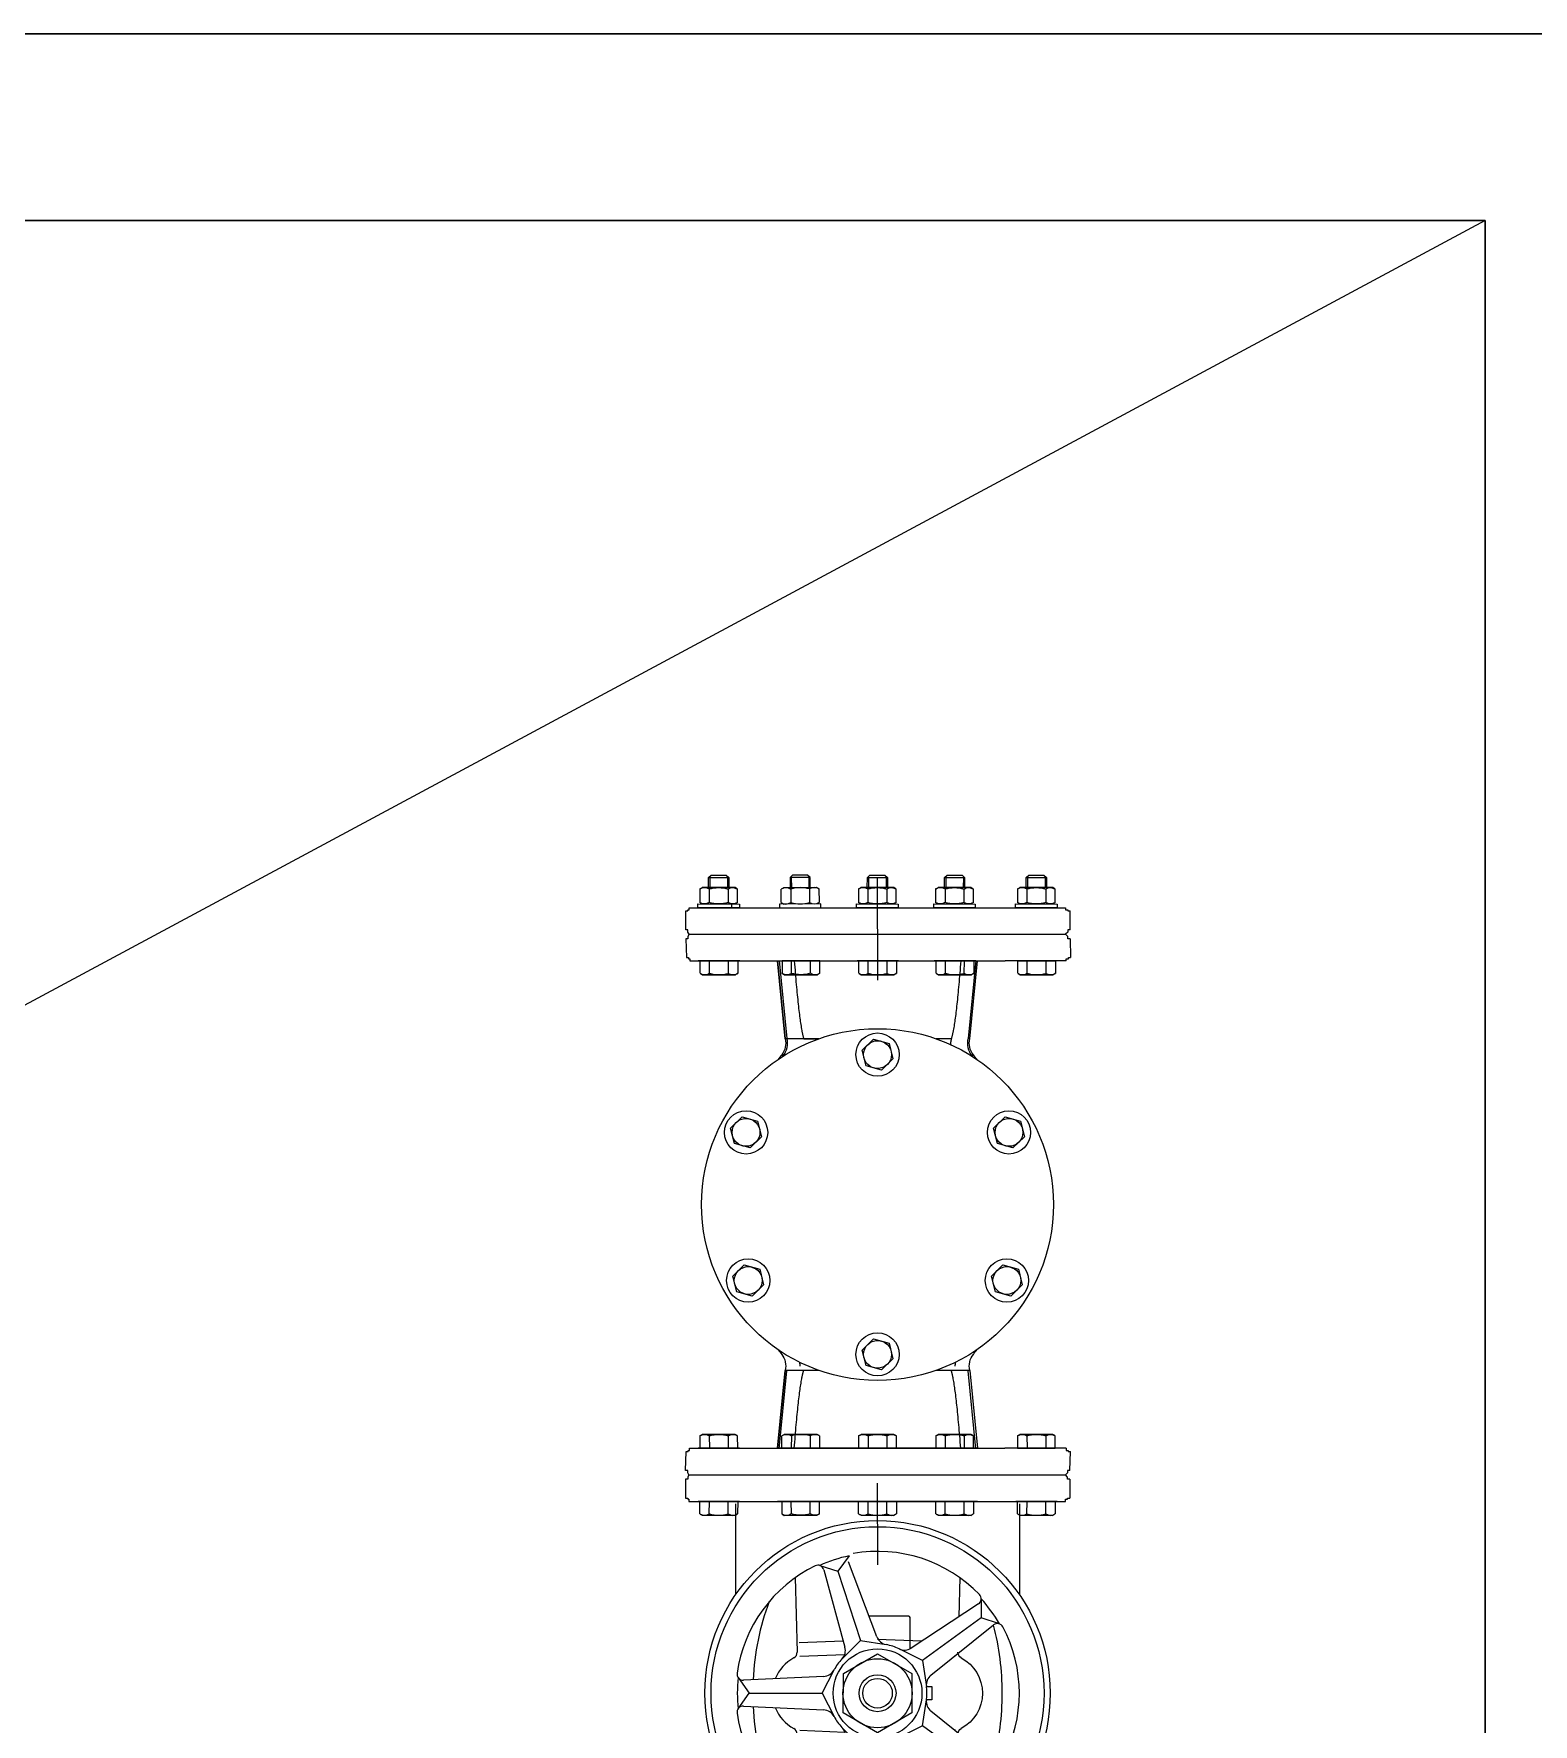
# Model space of a CAD drawing. Header units: millimetres. Extents: x -294625 to 2136527, y -251383 to 128331.
# Drawn here: x 1428540 to 1429343, y -216820 to -215915 of the extents above; entities that cross this region are included whole.
import ezdxf

# ---------------------------------------------------------------- set-up
doc = ezdxf.new("R2010")
doc.units = ezdxf.units.MM
doc.layers.add('H-N-FITTING-35', color=2, linetype='Continuous')
doc.layers.add('ICE-WALL', color=3, linetype='Continuous', lineweight=25)
doc.layers.add('N3-NOTE', color=11, linetype='Continuous', lineweight=13)

# ---------------------------------------------------------------- blocks, each defined once
blk = doc.blocks.new('B-V')
at = {"ltscale": 10}
for p, q in [((-69.56, 92.75), (-69.56, 48.4)), ((69.56, 92.75), (69.56, 48.4)), ((-69.56, -92.75), (-69.56, -48.4)), ((69.56, -92.75), (69.56, -48.4))]:
    blk.add_line(p, q, dxfattribs=at)
for p, q in [((13.86, 67.25), (19.41, 59.74)), ((14.26, 64.38), (0.33, 27.59)), ((19.41, 59.74), (8.4, 25.85)), ((19.41, 59.74), (8.4, 25.85)), ((15.95, 22.52), (26.31, 60.46)), ((28.31, 62.55), (19.41, 59.74)), ((-40.28, 56.59), (-39.79, 37.42)), ((40.28, 56.59), (39.35, 20.06)), ((-50.74, 46.26), (-50.82, 36.92)), ((-16.49, 22.13), (-49.37, 43.71)), ((-59.67, 33.96), (-50.82, 36.92)), ((-56.82, 33.45), (-26.14, 8.84)), ((-50.82, 36.92), (-21.99, 15.98)), ((-50.82, 36.92), (-21.99, 15.98)), ((-15.92, 37.14), (-15.92, 21.79)), ((4.2, 37.8), (-15.25, 37.8)), ((-21.57, 25.46), (0, 26.3)), ((8.4, 25.85), (-4.25, 23.78)), ((8.4, 25.85), (17.42, 16.74)), ((-38.11, 18.16), (-37.77, 18.17)), ((-21.99, 15.98), (-10.54, 21.74)), ((-16.74, 9.66), (0, 19.33)), ((0, 19.33), (16.74, 9.66)), ((38.11, 18.16), (16.04, 19.02)), ((-21.99, 15.98), (-23.93, 3.31)), ((-16.74, -9.66), (-16.74, 9.66)), ((16.74, 9.66), (16.74, -9.66)), ((27.18, 0), (21.31, 11.39)), ((-26.53, 3.32), (-23.93, 3.32)), ((-26.53, -3.32), (-26.53, 3.32)), ((27.18, 0), (21.31, -11.39)), ((65.63, 6.34), (26.34, 8.21)), ((62.82, 0), (27.18, 0)), ((62.82, 0), (27.18, 0)), ((68.24, 7.6), (62.82, 0)), ((68.24, -7.6), (62.82, 0)), ((-23.93, -3.32), (-26.53, -3.32)), ((-21.99, -15.98), (-23.93, -3.31)), ((26.34, -8.21), (65.63, -6.34)), ((-26.14, -8.84), (-56.82, -33.45)), ((-50.82, -36.92), (-21.99, -15.98)), ((-50.82, -36.92), (-21.99, -15.98)), ((-21.99, -15.98), (-10.54, -21.74)), ((0, -19.33), (-16.74, -9.66)), ((16.74, -9.66), (0, -19.33)), ((-49.37, -43.71), (-16.49, -22.13)), ((-38.11, -18.16), (-37.77, -18.17)), ((-15.92, -21.79), (-15.92, -37.14)), ((8.4, -25.85), (-4.25, -23.78)), ((8.4, -25.85), (17.42, -16.74)), ((26.31, -60.46), (15.95, -22.52)), ((38.11, -18.16), (16.04, -19.02)), ((38.37, -24.8), (16.8, -25.65)), ((40.28, -56.59), (39.35, -20.06)), ((-21.57, -25.46), (0, -26.3)), ((0.33, -27.59), (14.26, -64.38)), ((19.41, -59.74), (8.4, -25.85)), ((19.41, -59.74), (8.4, -25.85)), ((-59.67, -33.96), (-50.82, -36.92)), ((-50.74, -46.26), (-50.82, -36.92)), ((-40.28, -56.59), (-39.79, -37.42)), ((-15.25, -37.8), (4.2, -37.8)), ((13.86, -67.25), (19.41, -59.74)), ((28.31, -62.55), (19.41, -59.74))]:
    blk.add_line(p, q)
for radius in [84.56, 81.54, 21.74, 16.91, 9.06, 7.25]:
    blk.add_circle((0, 0), radius)
for centre, radius, start, end in [((0, 0), 69.46, 80.0933, 135.9067), ((0, 0), 68.66, 65.64469, 78.35531), ((29.22, 59.67), 3.02, 63.9067, 164.72631), ((0, 0), 69.46, 8.0933, 63.9067), ((0, 0), 68.66, 137.64469, 150.35531), ((-47.72, 46.23), 3.02, 135.9067, 236.72631), ((-61.18, 1.41), 122.2, 2.41492, 20.81679), ((-58.71, 31.1), 3.02, 51.27369, 152.0933), ((61.18, 1.41), 122.2, 164.82443, 180.66244), ((-15.25, 37.14), 0.663, 90, 180), ((0, 0), 69.46, 152.0933, 207.9067), ((-5.31, 29.73), 6.04, 280.13613, 339.27369), ((-13.17, 27.17), 6.04, 236.72631, 295.86387), ((0, 0), 24.16, 100.13613, 115.86387), ((21.77, 20.93), 6.04, 164.72631, 223.86387), ((0, 0), 24.16, 28.13613, 43.86387), ((-29.92, 4.13), 6.04, 352.13613, 51.27369), ((26.63, 14.24), 6.04, 208.13613, 267.27369), ((65.78, 9.35), 3.02, 267.27369, 8.0933), ((61.18, -1.41), 122.2, 179.33756, 195.17557), ((0, 0), 24.16, 172.13613, 187.86387), ((0, 0), 68.66, 353.64469, 6.35531), ((-29.92, -4.13), 6.04, 308.72631, 7.86387), ((26.63, -14.24), 6.04, 92.72631, 151.86387), ((-61.18, -1.41), 122.2, 339.18321, 357.58508), ((65.78, -9.35), 3.02, 351.9067, 92.72631), ((0, 0), 24.16, 316.13613, 331.86387), ((0, 0), 69.46, 296.0933, 351.9067), ((-13.17, -27.17), 6.04, 64.13613, 123.27369), ((0, 0), 24.16, 244.13613, 259.86387), ((-5.31, -29.73), 6.04, 20.72631, 79.86387), ((21.77, -20.93), 6.04, 136.13613, 195.27369), ((-58.71, -31.1), 3.02, 207.9067, 308.72631), ((0, 0), 68.66, 209.64469, 222.35531), ((-15.25, -37.14), 0.663, 180, 270), ((-47.72, -46.23), 3.02, 123.27369, 224.0933), ((0, 0), 69.46, 224.0933, 279.9067), ((0, 0), 68.66, 281.64469, 294.35531), ((29.22, -59.67), 3.02, 195.27369, 296.0933)]:
    blk.add_arc(centre, radius, start, end)
at = {"extrusion": (0, 0, -1)}
for centre, major_axis, start_param, end_param in [((-31.81, 0), (-13.84, 13.84), 4.413125, 6.582449), ((-42.37, 19.98), (-2.14, 2.14), 2.330584, 3.440857), ((-42.37, -19.98), (2.14, 2.14), -0.299264, 0.811008)]:
    blk.add_ellipse(centre, major_axis=major_axis, ratio=1, start_param=start_param, end_param=end_param, dxfattribs=at)
for centre, major_axis, start_param, end_param in [((42.37, 19.98), (2.14, 2.14), 2.330584, 3.440857), ((31.81, 0), (-13.84, 13.84), 4.296905, 5.011653), ((31.81, 0), (13.84, 13.84), 4.413125, 5.127873), ((42.37, -19.98), (-2.14, 2.14), -0.299264, 0.811008)]:
    blk.add_ellipse(centre, major_axis=major_axis, ratio=1, start_param=start_param, end_param=end_param)
blk = doc.blocks.new('NUT')
at = {"linetype": 'Continuous'}
for p, q in [((-14.7, 12.1), (-13.1, 13)), ((-14.7, 0.9), (-13.1, 0)), ((-7.5, 1.1), (-7.5, 11.9)), ((7.5, 1.1), (7.5, 11.9)), ((14.7, 12.1), (13.1, 13)), ((14.7, 0.9), (13.1, 0))]:
    blk.add_line(p, q, dxfattribs=at)
blk.add_lwpolyline([(-16.5, 16), (-16.5, 13), (16.5, 13), (16.5, 16)], close=True)
for points in [[(-15, 1.1), (-15, 11.9)], [(-13.1, 13), (13.1, 13)], [(-13.1, 0), (13.1, 0)], [(13.1, 0), (-13.1, 0)], [(15, 11.9), (15, 1.1)]]:
    blk.add_lwpolyline(points, dxfattribs=at)
for centre, radius, start, end in [((-11.3, 6.1), 6.9, 57.0867, 122.9133), ((-11.3, 6.9), 6.9, 237.0867, 302.9133), ((0, -13), 26, 73.2213, 106.7787), ((0, 26), 26, 253.2213, 286.7787), ((11.3, 6.1), 6.9, 57.0867, 122.9133), ((11.3, 6.9), 6.9, 237.0867, 302.9133)]:
    blk.add_arc(centre, radius, start, end, dxfattribs=at)

msp = doc.modelspace()

# ---------------------------------------------------------------- linework, layer by layer
at = {"layer": 'H-N-FITTING-35', "ltscale": 1000}
for p, q in [((1428992.39, -216421.46), (1428992.22, -216366.61)), ((1428914.03, -216381.16), (1428914.03, -216382.64)), ((1428918.53, -216411.15), (1428896.3, -216411.09)), ((1428902.34, -216417.77), (1428902.36, -216411.11)), ((1428912.45, -216417.8), (1428912.47, -216411.13)), ((1428938.68, -216411.11, -0.88), (1428942.81, -216452.83, -0.88)), ((1428942.81, -216452.83, -0.88), (1428938.68, -216411.11, -0.88)), ((1428939.64, -216410.87, -0.88), (1428943.77, -216452.59, -0.88)), ((1428940.18, -216411.15), (1428962.41, -216411.1)), ((1428946.26, -216417.8), (1428946.24, -216411.14)), ((1428956.37, -216417.78), (1428956.35, -216411.11)), ((1429003.53, -216411.15), (1428981.31, -216411.09)), ((1428987.35, -216417.77), (1428987.36, -216411.11)), ((1428997.46, -216417.8), (1428997.47, -216411.13)), ((1429044.85, -216411.15), (1429022.62, -216411.09)), ((1429028.66, -216417.77), (1429028.68, -216411.11)), ((1429038.77, -216417.8), (1429038.79, -216411.13)), ((1429044.92, -216410.87, -0.88), (1429040.79, -216452.59, -0.88)), ((1429041.75, -216452.83, -0.88), (1429045.88, -216411.11, -0.88)), ((1429088.65, -216411.15), (1429066.43, -216411.09)), ((1429072.47, -216417.77), (1429072.49, -216411.11)), ((1429082.58, -216417.8), (1429082.6, -216411.13)), ((1428897.5, -216417.88), (1428898.57, -216418.51)), ((1428916.22, -216418.55), (1428898.57, -216418.51)), ((1428898.57, -216418.51), (1428916.22, -216418.55)), ((1428917.3, -216417.93), (1428916.22, -216418.55)), ((1428941.41, -216417.94), (1428942.49, -216418.56)), ((1428942.49, -216418.56), (1428960.14, -216418.51)), ((1428960.14, -216418.51), (1428942.49, -216418.56)), ((1428961.21, -216417.89), (1428960.14, -216418.51)), ((1428982.5, -216417.88), (1428983.58, -216418.51)), ((1429001.22, -216418.55), (1428983.58, -216418.51)), ((1428983.58, -216418.51), (1429001.22, -216418.55)), ((1429002.3, -216417.93), (1429001.22, -216418.55)), ((1429023.82, -216417.88), (1429024.9, -216418.51)), ((1429042.54, -216418.55), (1429024.9, -216418.51)), ((1429024.9, -216418.51), (1429042.54, -216418.55)), ((1429043.62, -216417.93), (1429042.54, -216418.55)), ((1429067.62, -216417.88), (1429068.7, -216418.51)), ((1429086.35, -216418.55), (1429068.7, -216418.51)), ((1429068.7, -216418.51), (1429086.35, -216418.55)), ((1429087.42, -216417.93), (1429086.35, -216418.55)), ((1428942.81, -216452.83, -0.88), (1428943.77, -216452.59, -0.88)), ((1428960.83, -216452.83, -0.88), (1428942.81, -216452.83, -0.88)), ((1428952.75, -216452.83, -0.88), (1428960.83, -216452.83, -0.88)), ((1428984, -216458.97, 2.42), (1428990.17, -216452.97, 2.42)), ((1428990.17, -216452.97, 2.42), (1428998.45, -216455.31, 2.42)), ((1428998.45, -216455.31, 2.42), (1429000.56, -216463.65, 2.42)), ((1429031.81, -216452.83, -0.88), (1429023.74, -216452.83, -0.88)), ((1429041.75, -216452.83, -0.88), (1429040.79, -216452.59, -0.88)), ((1428942.89, -216461.41, -0.88), (1428940.95, -216461.41, -0.88)), ((1428940.95, -216461.41, -0.88), (1428941.73, -216462.03, -0.88)), ((1428986.12, -216467.31, 2.42), (1428984, -216458.97, 2.42)), ((1428994.4, -216469.65, 2.42), (1428986.12, -216467.31, 2.42)), ((1429000.56, -216463.65, 2.42), (1428994.4, -216469.65, 2.42)), ((1429043.61, -216461.41, -0.88), (1429042.83, -216462.03, -0.88)), ((1428913.6, -216500.62, -0.88), (1428919.77, -216494.62, -0.88)), ((1428919.77, -216494.62, -0.88), (1428928.05, -216496.96, -0.88)), ((1429054.4, -216500.62, -0.88), (1429060.57, -216494.62, -0.88)), ((1429060.57, -216494.62, -0.88), (1429068.85, -216496.96, -0.88)), ((1428915.72, -216508.96, -0.88), (1428913.6, -216500.62, -0.88)), ((1428928.05, -216496.96, -0.88), (1428930.16, -216505.3, -0.88)), ((1429056.51, -216508.96, -0.88), (1429054.4, -216500.62, -0.88)), ((1429068.85, -216496.96, -0.88), (1429070.96, -216505.3, -0.88)), ((1428924, -216511.3, -0.88), (1428915.72, -216508.96, -0.88)), ((1428930.16, -216505.3, -0.88), (1428924, -216511.3, -0.88)), ((1429064.8, -216511.3, -0.88), (1429056.51, -216508.96, -0.88)), ((1429070.96, -216505.3, -0.88), (1429064.8, -216511.3, -0.88)), ((1428914.73, -216579.95, -0.88), (1428920.89, -216573.95, -0.88)), ((1428920.89, -216573.95, -0.88), (1428929.17, -216576.29, -0.88)), ((1428929.17, -216576.29, -0.88), (1428931.29, -216584.63, -0.88)), ((1429053.27, -216579.95, -0.88), (1429059.44, -216573.95, -0.88)), ((1429059.44, -216573.95, -0.88), (1429067.72, -216576.29, -0.88)), ((1429067.72, -216576.29, -0.88), (1429069.83, -216584.63, -0.88)), ((1428916.84, -216588.29, -0.88), (1428914.73, -216579.95, -0.88)), ((1428931.29, -216584.63, -0.88), (1428925.12, -216590.63, -0.88)), ((1429055.39, -216588.29, -0.88), (1429053.27, -216579.95, -0.88)), ((1429069.83, -216584.63, -0.88), (1429063.67, -216590.63, -0.88)), ((1428925.12, -216590.63, -0.88), (1428916.84, -216588.29, -0.88)), ((1429063.67, -216590.63, -0.88), (1429055.39, -216588.29, -0.88)), ((1428984, -216619.52, -0.88), (1428990.17, -216613.52, -0.88)), ((1428986.12, -216627.86, -0.88), (1428984, -216619.52, -0.88)), ((1428990.17, -216613.52, -0.88), (1428998.45, -216615.86, -0.88)), ((1428998.45, -216615.86, -0.88), (1429000.56, -216624.2, -0.88)), ((1429051.8, -216614.88, 5.48), (1429051.8, -216614.66, 5.47)), ((1428938.68, -216672.16, -0.88), (1428942.81, -216630.43, -0.88)), ((1428942.81, -216630.43, -0.88), (1428938.68, -216672.16, -0.88)), ((1428939.64, -216672.4, -0.88), (1428943.77, -216630.67, -0.88)), ((1428960.83, -216630.43, -0.88), (1428942.81, -216630.43, -0.88)), ((1428994.4, -216630.2, -0.88), (1428986.12, -216627.86, -0.88)), ((1429000.56, -216624.2, -0.88), (1428994.4, -216630.2, -0.88)), ((1429041.75, -216630.43, -0.88), (1429023.74, -216630.43, -0.88)), ((1429044.92, -216672.4, -0.88), (1429040.79, -216630.67, -0.88)), ((1429041.75, -216630.43, -0.88), (1429045.88, -216672.16, -0.88)), ((1428897.36, -216665.4, 0.01), (1428898.43, -216664.77, 0.01)), ((1428916.08, -216664.73, 0.01), (1428898.43, -216664.77, 0.01)), ((1428898.43, -216664.77, 0.01), (1428916.08, -216664.73, 0.01)), ((1428902.2, -216665.51, 0.01), (1428902.22, -216672.17, 0.01)), ((1428912.31, -216665.48, 0.01), (1428912.33, -216672.14, 0.01)), ((1428917.16, -216665.35, 0.01), (1428916.08, -216664.73, 0.01)), ((1428941.27, -216665.34, 0.01), (1428942.35, -216664.72, 0.01)), ((1428942.35, -216664.72, 0.01), (1428960, -216664.77, 0.01)), ((1428960, -216664.77, 0.01), (1428942.35, -216664.72, 0.01)), ((1428946.12, -216665.48, 0.01), (1428946.1, -216672.14, 0.01)), ((1428956.23, -216665.5, 0.01), (1428956.21, -216672.17, 0.01)), ((1428961.07, -216665.39, 0.01), (1428960, -216664.77, 0.01)), ((1428982.36, -216665.4, 0.01), (1428983.44, -216664.77, 0.01)), ((1429001.08, -216664.73, 0.01), (1428983.44, -216664.77, 0.01)), ((1428983.44, -216664.77, 0.01), (1429001.08, -216664.73, 0.01)), ((1428987.21, -216665.51, 0.01), (1428987.22, -216672.17, 0.01)), ((1428997.32, -216665.48, 0.01), (1428997.33, -216672.14, 0.01)), ((1429002.16, -216665.35, 0.01), (1429001.08, -216664.73, 0.01)), ((1429023.68, -216665.4, 0.01), (1429024.76, -216664.77, 0.01)), ((1429042.4, -216664.73, 0.01), (1429024.76, -216664.77, 0.01)), ((1429024.76, -216664.77, 0.01), (1429042.4, -216664.73, 0.01)), ((1429028.53, -216665.51, 0.01), (1429028.54, -216672.17, 0.01)), ((1429038.63, -216665.48, 0.01), (1429038.65, -216672.14, 0.01)), ((1429043.48, -216665.35, 0.01), (1429042.4, -216664.73, 0.01)), ((1429067.48, -216665.4, 0.01), (1429068.56, -216664.77, 0.01)), ((1429086.21, -216664.73, 0.01), (1429068.56, -216664.77, 0.01)), ((1429068.56, -216664.77, 0.01), (1429086.21, -216664.73, 0.01)), ((1429072.33, -216665.51, 0.01), (1429072.35, -216672.17, 0.01)), ((1429082.44, -216665.48, 0.01), (1429082.46, -216672.14, 0.01)), ((1429087.29, -216665.35, 0.01), (1429086.21, -216664.73, 0.01)), ((1428918.39, -216672.13, 0.01), (1428896.16, -216672.18, 0.01)), ((1429045.88, -216672.16, -0.88), (1428938.68, -216672.16, -0.88)), ((1428940.04, -216672.12, 0.01), (1428962.27, -216672.18, 0.01)), ((1429003.39, -216672.13, 0.01), (1428981.17, -216672.18, 0.01)), ((1429044.71, -216672.13, 0.01), (1429022.48, -216672.18, 0.01)), ((1429088.51, -216672.13, 0.01), (1429066.29, -216672.18, 0.01)), ((1428992.15, -216690.77, -0.88), (1428992.32, -216734.56, -0.88)), ((1428918.39, -216700.69, 0.01), (1428896.16, -216700.63, 0.01)), ((1428902.2, -216707.31, 0.01), (1428902.22, -216700.65, 0.01)), ((1428912.31, -216707.34, 0.01), (1428912.33, -216700.67, 0.01)), ((1429045.88, -216700.66, -0.88), (1428938.68, -216700.66, -0.88)), ((1428940.04, -216700.69, 0.01), (1428962.27, -216700.64, 0.01)), ((1428946.12, -216707.34, 0.01), (1428946.1, -216700.68, 0.01)), ((1428956.23, -216707.31, 0.01), (1428956.21, -216700.65, 0.01)), ((1429003.39, -216700.69, 0.01), (1428981.17, -216700.63, 0.01)), ((1428987.21, -216707.31, 0.01), (1428987.22, -216700.65, 0.01)), ((1428997.32, -216707.34, 0.01), (1428997.33, -216700.67, 0.01)), ((1429044.71, -216700.69, 0.01), (1429022.48, -216700.63, 0.01)), ((1429028.53, -216707.31, 0.01), (1429028.54, -216700.65, 0.01)), ((1429038.63, -216707.34, 0.01), (1429038.65, -216700.67, 0.01)), ((1429088.51, -216700.69, 0.01), (1429066.29, -216700.63, 0.01)), ((1429072.33, -216707.31, 0.01), (1429072.35, -216700.65, 0.01)), ((1429082.44, -216707.34, 0.01), (1429082.46, -216700.67, 0.01)), ((1428897.36, -216707.42, 0.01), (1428898.43, -216708.05, 0.01)), ((1428916.08, -216708.09, 0.01), (1428898.43, -216708.05, 0.01)), ((1428898.43, -216708.05, 0.01), (1428916.08, -216708.09, 0.01)), ((1428917.16, -216707.47, 0.01), (1428916.08, -216708.09, 0.01)), ((1428941.27, -216707.48, 0.01), (1428942.35, -216708.1, 0.01)), ((1428942.35, -216708.1, 0.01), (1428960, -216708.05, 0.01)), ((1428960, -216708.05, 0.01), (1428942.35, -216708.1, 0.01)), ((1428961.07, -216707.43, 0.01), (1428960, -216708.05, 0.01)), ((1428982.36, -216707.42, 0.01), (1428983.44, -216708.05, 0.01)), ((1429001.08, -216708.09, 0.01), (1428983.44, -216708.05, 0.01)), ((1428983.44, -216708.05, 0.01), (1429001.08, -216708.09, 0.01)), ((1429002.16, -216707.47, 0.01), (1429001.08, -216708.09, 0.01)), ((1429023.68, -216707.42, 0.01), (1429024.76, -216708.05, 0.01)), ((1429042.4, -216708.09, 0.01), (1429024.76, -216708.05, 0.01)), ((1429024.76, -216708.05, 0.01), (1429042.4, -216708.09, 0.01)), ((1429043.48, -216707.47, 0.01), (1429042.4, -216708.09, 0.01)), ((1429067.48, -216707.42, 0.01), (1429068.56, -216708.05, 0.01)), ((1429086.21, -216708.09, 0.01), (1429068.56, -216708.05, 0.01)), ((1429068.56, -216708.05, 0.01), (1429086.21, -216708.09, 0.01)), ((1429087.29, -216707.47, 0.01), (1429086.21, -216708.09, 0.01))]:
    msp.add_line(p, q, dxfattribs=at)
for points in [[(1428901.81, -216371.85), (1428901.83, -216366.46), (1428903.18, -216365.12), (1428911.26, -216365.14), (1428912.6, -216366.49), (1428912.59, -216371.88)], [(1428956.22, -216371.85), (1428956.21, -216366.47), (1428954.86, -216365.12), (1428946.77, -216365.14), (1428945.43, -216366.49), (1428945.44, -216371.88)], [(1428986.82, -216371.85), (1428986.83, -216366.46), (1428988.18, -216365.12), (1428996.26, -216365.14), (1428997.61, -216366.49), (1428997.59, -216371.88)], [(1429028.14, -216371.85), (1429028.15, -216366.46), (1429029.5, -216365.12), (1429037.58, -216365.14), (1429038.92, -216366.49), (1429038.91, -216371.88)], [(1429071.94, -216371.85), (1429071.95, -216366.46), (1429073.3, -216365.12), (1429081.39, -216365.14), (1429082.73, -216366.49), (1429082.72, -216371.88)]]:
    msp.add_lwpolyline(points, close=True, dxfattribs=at)
for points in [[(1428901.83, -216366.46), (1428912.6, -216366.49)], [(1428902.5, -216366.46), (1428902.49, -216371.85)], [(1428911.93, -216366.49), (1428911.91, -216371.88)], [(1428956.21, -216366.47), (1428945.43, -216366.49)], [(1428946.1, -216366.49), (1428946.12, -216371.88)], [(1428955.53, -216366.47), (1428955.55, -216371.86)], [(1428986.83, -216366.46), (1428997.61, -216366.49)], [(1428987.5, -216366.46), (1428987.49, -216371.85)], [(1428996.93, -216366.49), (1428996.92, -216371.88)], [(1429028.15, -216366.46), (1429038.92, -216366.49)], [(1429028.82, -216366.46), (1429028.81, -216371.85)], [(1429038.25, -216366.49), (1429038.24, -216371.88)], [(1429071.95, -216366.46), (1429082.73, -216366.49)], [(1429072.63, -216366.46), (1429072.61, -216371.85)], [(1429082.06, -216366.49), (1429082.04, -216371.88)]]:
    msp.add_lwpolyline(points, dxfattribs=at)
for points, elevation in [([(1428889.59, -216394.53), (1428889.59, -216384.38)], -0.61), ([(1428889.59, -216394.53), (1428889.59, -216384.38)], -0.61), ([(1428889.59, -216394.53), (1428889.59, -216384.38)], -0.61), ([(1428889.59, -216384.38), (1428889.59, -216384.38)], -0.61), ([(1428889.59, -216384.38), (1428890.76, -216384.38)], -0.61), ([(1428890.76, -216384.38), (1428890.76, -216383.8)], -0.61), ([(1428890.76, -216383.8), (1428890.76, -216383.8)], -0.61), ([(1428890.76, -216383.8), (1428890.76, -216383.8)], -0.61), ([(1428890.76, -216383.8), (1428890.76, -216383.8)], -0.61), ([(1428890.76, -216383.8), (1428891.34, -216383.8)], -0.61), ([(1428891.34, -216383.8), (1428891.34, -216382.63)], -0.61), ([(1428891.34, -216382.63), (1428891.34, -216382.63)], -0.61), ([(1428891.34, -216382.63), (1428925.84, -216382.63)], -0.61), ([(1428891.34, -216382.63), (1429093.04, -216382.63)], -0.61), ([(1429093.04, -216382.63), (1429093.04, -216382.63)], -0.61), ([(1429093.04, -216382.63), (1429093.04, -216382.63)], -0.61), ([(1429093.04, -216382.63), (1429093.04, -216383.8)], -0.61), ([(1429093.04, -216383.8), (1429094.21, -216383.8)], -0.61), ([(1429094.21, -216383.8), (1429094.21, -216383.8)], -0.61), ([(1429094.21, -216383.8), (1429094.21, -216383.8)], -0.61), ([(1429094.21, -216383.8), (1429094.21, -216383.8)], -0.61), ([(1429094.21, -216383.8), (1429094.21, -216384.38)], -0.61), ([(1429094.21, -216384.38), (1429095.38, -216384.38)], -0.61), ([(1429095.38, -216394.53), (1429095.38, -216384.38)], -0.61), ([(1429095.38, -216394.53), (1429095.38, -216384.38)], -0.61), ([(1429095.38, -216394.53), (1429095.38, -216384.38)], -0.61), ([(1428889.59, -216394.53), (1428889.59, -216393.95)], -0.61), ([(1428890.76, -216394.53), (1428889.59, -216394.53)], -0.61), ([(1428889.59, -216394.53), (1428889.59, -216394.53)], -0.61), ([(1428890.76, -216395.7), (1428890.76, -216394.53)], -0.61), ([(1428890.76, -216394.53), (1428890.76, -216394.53)], -0.61), ([(1429095.38, -216394.53), (1429094.21, -216394.53)], -0.61), ([(1429094.21, -216394.53), (1429094.21, -216395.7)], -0.61), ([(1429095.38, -216394.53), (1429095.38, -216394.53)], -0.61), ([(1429095.38, -216394.53), (1429095.38, -216394.53)], -0.61), ([(1428889.59, -216399.21), (1428889.92, -216409.37)], -0.61), ([(1428889.59, -216399.21), (1428889.92, -216409.37)], -0.61), ([(1428889.59, -216399.21), (1428889.92, -216409.37)], -0.61), ([(1428890.76, -216399.21), (1428889.59, -216399.21)], -0.61), ([(1428889.59, -216399.21), (1428889.59, -216399.21)], -0.61), ([(1428889.59, -216399.21), (1428889.59, -216399.79)], -0.61), ([(1428891.34, -216396.87), (1428890.76, -216395.7)], -0.61), ([(1428890.76, -216395.7), (1428890.76, -216395.7)], -0.61), ([(1428890.76, -216395.7), (1428890.76, -216395.7)], -0.61), ([(1428891.34, -216396.87), (1428890.76, -216398.04)], -0.61), ([(1428890.76, -216398.04), (1428890.76, -216398.04)], -0.61), ([(1428890.76, -216398.04), (1428890.76, -216398.04)], -0.61), ([(1428890.76, -216398.04), (1428890.76, -216399.21)], -0.61), ([(1428890.76, -216399.21), (1428890.76, -216399.21)], -0.61), ([(1428891.34, -216396.87), (1428891.34, -216396.87)], -0.61), ([(1428891.34, -216396.87), (1428891.34, -216396.87)], -0.61), ([(1428891.34, -216396.87), (1429093.04, -216396.87)], -0.61), ([(1428891.34, -216396.87), (1429093.04, -216396.87)], -0.61), ([(1428891.34, -216396.87), (1429093.04, -216396.87)], -0.61), ([(1428891.34, -216396.87), (1428891.34, -216396.87)], -0.61), ([(1428891.34, -216396.87), (1428891.34, -216396.87)], -0.61), ([(1428891.34, -216396.87), (1429093.04, -216396.87)], -0.61), ([(1428891.34, -216396.87), (1429093.04, -216396.87)], -0.61), ([(1428891.34, -216396.87), (1429093.04, -216396.87)], -0.61), ([(1429094.21, -216395.7), (1429093.04, -216396.87)], -0.61), ([(1429093.04, -216396.87), (1429093.04, -216396.87)], -0.61), ([(1429094.21, -216398.04), (1429093.04, -216396.87)], -0.61), ([(1429093.04, -216396.87), (1429093.04, -216396.87)], -0.61), ([(1429094.21, -216395.7), (1429094.21, -216395.7)], -0.61), ([(1429094.21, -216395.7), (1429094.21, -216395.7)], -0.61), ([(1429094.21, -216395.7), (1429094.21, -216395.7)], -0.61), ([(1429094.21, -216399.21), (1429094.21, -216398.04)], -0.61), ([(1429094.21, -216398.04), (1429094.21, -216398.04)], -0.61), ([(1429094.21, -216398.04), (1429094.21, -216398.04)], -0.61), ([(1429094.21, -216398.04), (1429094.21, -216398.04)], -0.61), ([(1429095.38, -216399.21), (1429094.21, -216399.21)], -0.61), ([(1429095.38, -216399.21), (1429095.71, -216409.37)], -0.61), ([(1429095.38, -216399.21), (1429095.71, -216409.37)], -0.61), ([(1429095.38, -216399.21), (1429095.71, -216409.37)], -0.61), ([(1429095.38, -216399.21), (1429095.38, -216399.21)], -0.61), ([(1429095.38, -216399.21), (1429095.38, -216399.21)], -0.61), ([(1428889.92, -216409.37), (1428889.92, -216409.37)], -0.61), ([(1428889.92, -216409.37), (1428891.09, -216409.37)], -0.61), ([(1428891.09, -216409.37), (1428891.09, -216409.95)], -0.61), ([(1428891.09, -216409.95), (1428891.09, -216409.95)], -0.61), ([(1428891.09, -216409.95), (1428891.09, -216409.95)], -0.61), ([(1428891.09, -216409.95), (1428891.09, -216409.95)], -0.61), ([(1428891.09, -216409.95), (1428891.68, -216409.95)], -0.61), ([(1428891.68, -216409.95), (1428891.68, -216411.12)], -0.61), ([(1428891.68, -216411.12), (1428891.68, -216411.12)], -0.61), ([(1428891.68, -216411.12), (1428926.17, -216411.12)], -0.61), ([(1428891.68, -216411.12), (1428926.17, -216411.12)], -0.61), ([(1428891.68, -216411.12), (1429060.64, -216411.12)], -0.61), ([(1428897.29, -216417.76), (1428897.31, -216411.1)], 0), ([(1428897.31, -216411.1), (1428917.51, -216411.15)], 0), ([(1428917.51, -216411.15), (1428917.5, -216417.81)], 0), ([(1428961.4, -216411.1), (1428941.19, -216411.15)], 0), ([(1428941.19, -216411.15), (1428941.21, -216417.81)], 0), ([(1428961.41, -216417.76), (1428961.4, -216411.1)], 0), ([(1428982.3, -216417.76), (1428982.32, -216411.1)], 0), ([(1428982.32, -216411.1), (1429002.52, -216411.15)], 0), ([(1429002.52, -216411.15), (1429002.5, -216417.81)], 0), ([(1429023.62, -216417.76), (1429023.63, -216411.1)], 0), ([(1429023.63, -216411.1), (1429043.84, -216411.15)], 0), ([(1429043.84, -216411.15), (1429043.82, -216417.81)], 0), ([(1429093.38, -216411.12), (1429060.64, -216411.12)], -0.61), ([(1429093.38, -216411.12), (1429060.64, -216411.12)], -0.61), ([(1429093.38, -216411.12), (1429060.64, -216411.12)], -0.61), ([(1429067.42, -216417.76), (1429067.44, -216411.1)], 0), ([(1429067.44, -216411.1), (1429087.64, -216411.15)], 0), ([(1429087.64, -216411.15), (1429087.63, -216417.81)], 0), ([(1429093.38, -216411.12), (1429093.38, -216409.95)], -0.61), ([(1429093.38, -216409.95), (1429094.54, -216409.95)], -0.61), ([(1429093.38, -216411.12), (1429093.38, -216411.12)], -0.61), ([(1429093.38, -216411.12), (1429093.38, -216411.12)], -0.61), ([(1429094.54, -216409.95), (1429094.54, -216409.37)], -0.61), ([(1429094.54, -216409.37), (1429095.71, -216409.37)], -0.61), ([(1429094.54, -216409.95), (1429094.54, -216409.95)], -0.61), ([(1429094.54, -216409.95), (1429094.54, -216409.95)], -0.61), ([(1429094.54, -216409.95), (1429094.54, -216409.95)], -0.61), ([(1428897.16, -216665.52), (1428897.17, -216672.18)], 0.01), ([(1428917.38, -216672.13), (1428917.36, -216665.47)], 0.01), ([(1428941.05, -216672.13), (1428941.07, -216665.46)], 0.01), ([(1428961.27, -216665.52), (1428961.26, -216672.18)], 0.01), ([(1428982.16, -216665.52), (1428982.18, -216672.18)], 0.01), ([(1429002.38, -216672.13), (1429002.36, -216665.47)], 0.01), ([(1429023.48, -216665.52), (1429023.49, -216672.18)], 0.01), ([(1429043.7, -216672.13), (1429043.68, -216665.47)], 0.01), ([(1429067.28, -216665.52), (1429067.3, -216672.18)], 0.01), ([(1429087.5, -216672.13), (1429087.49, -216665.47)], 0.01), ([(1428889.45, -216684.07), (1428889.78, -216673.91)], -0.6), ([(1428889.45, -216684.07), (1428889.78, -216673.91)], -0.6), ([(1428889.45, -216684.07), (1428889.78, -216673.91)], -0.6), ([(1428889.78, -216673.91), (1428889.78, -216673.91)], -0.6), ([(1428889.78, -216673.91), (1428890.95, -216673.91)], -0.6), ([(1428890.95, -216673.91), (1428890.95, -216673.33)], -0.6), ([(1428890.95, -216673.33), (1428890.95, -216673.33)], -0.6), ([(1428890.95, -216673.33), (1428890.95, -216673.33)], -0.6), ([(1428890.95, -216673.33), (1428890.95, -216673.33)], -0.6), ([(1428890.95, -216673.33), (1428891.54, -216673.33)], -0.6), ([(1428891.54, -216673.33), (1428891.54, -216672.16)], -0.6), ([(1428891.54, -216672.16), (1428891.54, -216672.16)], -0.6), ([(1428891.54, -216672.16), (1428926.03, -216672.16)], -0.6), ([(1428891.54, -216672.16), (1428926.03, -216672.16)], -0.6), ([(1428891.54, -216672.16), (1429060.5, -216672.16)], -0.6), ([(1428897.17, -216672.18), (1428917.38, -216672.13)], 0.01), ([(1428961.26, -216672.18), (1428941.05, -216672.13)], 0.01), ([(1428982.18, -216672.18), (1429002.38, -216672.13)], 0.01), ([(1429023.49, -216672.18), (1429043.7, -216672.13)], 0.01), ([(1429093.24, -216672.16), (1429060.5, -216672.16)], -0.6), ([(1429093.24, -216672.16), (1429060.5, -216672.16)], -0.6), ([(1429093.24, -216672.16), (1429060.5, -216672.16)], -0.6), ([(1429067.3, -216672.18), (1429087.5, -216672.13)], 0.01), ([(1429093.24, -216672.16), (1429093.24, -216672.16)], -0.6), ([(1429093.24, -216672.16), (1429093.24, -216672.16)], -0.6), ([(1429093.24, -216672.16), (1429093.24, -216673.33)], -0.6), ([(1429093.24, -216673.33), (1429094.4, -216673.33)], -0.6), ([(1429094.4, -216673.33), (1429094.4, -216673.33)], -0.6), ([(1429094.4, -216673.33), (1429094.4, -216673.33)], -0.6), ([(1429094.4, -216673.33), (1429094.4, -216673.33)], -0.6), ([(1429094.4, -216673.33), (1429094.4, -216673.91)], -0.6), ([(1429094.4, -216673.91), (1429095.57, -216673.91)], -0.6), ([(1429095.24, -216684.07), (1429095.57, -216673.91)], -0.6), ([(1429095.24, -216684.07), (1429095.57, -216673.91)], -0.6), ([(1429095.24, -216684.07), (1429095.57, -216673.91)], -0.6), ([(1428889.45, -216684.07), (1428889.45, -216683.49)], -0.6), ([(1428890.62, -216684.07), (1428889.45, -216684.07)], -0.6), ([(1428889.45, -216684.07), (1428889.45, -216684.07)], -0.6), ([(1428890.62, -216685.24), (1428890.62, -216684.07)], -0.6), ([(1428890.62, -216684.07), (1428890.62, -216684.07)], -0.6), ([(1429095.24, -216684.07), (1429094.07, -216684.07)], -0.6), ([(1429094.07, -216684.07), (1429094.07, -216685.24)], -0.6), ([(1429095.24, -216684.07), (1429095.24, -216684.07)], -0.6), ([(1429095.24, -216684.07), (1429095.24, -216684.07)], -0.6), ([(1428889.45, -216688.75), (1428889.45, -216698.89)], -0.6), ([(1428889.45, -216688.75), (1428889.45, -216698.89)], -0.6), ([(1428889.45, -216688.75), (1428889.45, -216698.89)], -0.6), ([(1428890.62, -216688.75), (1428889.45, -216688.75)], -0.6), ([(1428889.45, -216688.75), (1428889.45, -216688.75)], -0.6), ([(1428889.45, -216688.75), (1428889.45, -216689.33)], -0.6), ([(1428891.2, -216686.41), (1428890.62, -216685.24)], -0.6), ([(1428890.62, -216685.24), (1428890.62, -216685.24)], -0.6), ([(1428890.62, -216685.24), (1428890.62, -216685.24)], -0.6), ([(1428891.2, -216686.41), (1428890.62, -216687.58)], -0.6), ([(1428890.62, -216687.58), (1428890.62, -216687.58)], -0.6), ([(1428890.62, -216687.58), (1428890.62, -216687.58)], -0.6), ([(1428890.62, -216687.58), (1428890.62, -216688.75)], -0.6), ([(1428890.62, -216688.75), (1428890.62, -216688.75)], -0.6), ([(1428891.2, -216686.41), (1428891.2, -216686.41)], -0.6), ([(1428891.2, -216686.41), (1428891.2, -216686.41)], -0.6), ([(1428891.2, -216686.41), (1429092.9, -216686.41)], -0.6), ([(1428891.2, -216686.41), (1429092.9, -216686.41)], -0.6), ([(1428891.2, -216686.41), (1429092.9, -216686.41)], -0.6), ([(1428891.2, -216686.41), (1428891.2, -216686.41)], -0.6), ([(1428891.2, -216686.41), (1428891.2, -216686.41)], -0.6), ([(1428891.2, -216686.41), (1429092.9, -216686.41)], -0.6), ([(1428891.2, -216686.41), (1429092.9, -216686.41)], -0.6), ([(1428891.2, -216686.41), (1429092.9, -216686.41)], -0.6), ([(1429094.07, -216685.24), (1429092.9, -216686.41)], -0.6), ([(1429094.07, -216687.58), (1429092.9, -216686.41)], -0.6), ([(1429092.9, -216686.41), (1429092.9, -216686.41)], -0.6), ([(1429092.9, -216686.41), (1429092.9, -216686.41)], -0.6), ([(1429094.07, -216685.24), (1429094.07, -216685.24)], -0.6), ([(1429094.07, -216685.24), (1429094.07, -216685.24)], -0.6), ([(1429094.07, -216685.24), (1429094.07, -216685.24)], -0.6), ([(1429094.07, -216688.75), (1429094.07, -216687.58)], -0.6), ([(1429094.07, -216687.58), (1429094.07, -216687.58)], -0.6), ([(1429094.07, -216687.58), (1429094.07, -216687.58)], -0.6), ([(1429094.07, -216687.58), (1429094.07, -216687.58)], -0.6), ([(1429095.24, -216688.75), (1429094.07, -216688.75)], -0.6), ([(1429095.24, -216688.75), (1429095.24, -216698.89)], -0.6), ([(1429095.24, -216688.75), (1429095.24, -216698.89)], -0.6), ([(1429095.24, -216688.75), (1429095.24, -216698.89)], -0.6), ([(1429095.24, -216688.75), (1429095.24, -216688.75)], -0.6), ([(1429095.24, -216688.75), (1429095.24, -216688.75)], -0.6), ([(1428889.45, -216698.89), (1428889.45, -216698.89)], -0.6), ([(1428889.45, -216698.89), (1428890.62, -216698.89)], -0.6), ([(1428890.62, -216698.89), (1428890.62, -216699.48)], -0.6), ([(1428890.62, -216699.48), (1428890.62, -216699.48)], -0.6), ([(1428890.62, -216699.48), (1428890.62, -216699.48)], -0.6), ([(1428890.62, -216699.48), (1428890.62, -216699.48)], -0.6), ([(1428890.62, -216699.48), (1428891.2, -216699.48)], -0.6), ([(1428891.2, -216699.48), (1428891.2, -216700.65)], -0.6), ([(1428891.2, -216700.65), (1428891.2, -216700.65)], -0.6), ([(1428891.2, -216700.65), (1428925.7, -216700.65)], -0.6), ([(1428891.2, -216700.65), (1429092.9, -216700.65)], -0.6), ([(1428897.16, -216707.3), (1428897.17, -216700.64)], 0.01), ([(1428897.17, -216700.64), (1428917.38, -216700.69)], 0.01), ([(1428917.38, -216700.69), (1428917.36, -216707.35)], 0.01), ([(1428961.26, -216700.64), (1428941.05, -216700.69)], 0.01), ([(1428941.05, -216700.69), (1428941.07, -216707.35)], 0.01), ([(1428961.27, -216707.3), (1428961.26, -216700.64)], 0.01), ([(1428982.16, -216707.3), (1428982.18, -216700.64)], 0.01), ([(1428982.18, -216700.64), (1429002.38, -216700.69)], 0.01), ([(1429002.38, -216700.69), (1429002.36, -216707.35)], 0.01), ([(1429023.48, -216707.3), (1429023.49, -216700.64)], 0.01), ([(1429023.49, -216700.64), (1429043.7, -216700.69)], 0.01), ([(1429043.7, -216700.69), (1429043.68, -216707.35)], 0.01), ([(1429067.28, -216707.3), (1429067.3, -216700.64)], 0.01), ([(1429067.3, -216700.64), (1429087.5, -216700.69)], 0.01), ([(1429087.5, -216700.69), (1429087.49, -216707.35)], 0.01), ([(1429092.9, -216700.65), (1429092.9, -216699.48)], -0.6), ([(1429092.9, -216699.48), (1429094.07, -216699.48)], -0.6), ([(1429092.9, -216700.65), (1429092.9, -216700.65)], -0.6), ([(1429092.9, -216700.65), (1429092.9, -216700.65)], -0.6), ([(1429094.07, -216699.48), (1429094.07, -216698.89)], -0.6), ([(1429094.07, -216698.89), (1429095.24, -216698.89)], -0.6), ([(1429094.07, -216699.48), (1429094.07, -216699.48)], -0.6), ([(1429094.07, -216699.48), (1429094.07, -216699.48)], -0.6), ([(1429094.07, -216699.48), (1429094.07, -216699.48)], -0.6)]:
    msp.add_lwpolyline(points, dxfattribs=dict(at, elevation=elevation))
for centre, radius in [((1428992.28, -216541.63, -0.88), 94.21), ((1428992.28, -216461.31, 2.42), 11.58), ((1428992.28, -216461.31, 2.42), 7.45), ((1428921.88, -216502.96, -0.88), 11.58), ((1429062.68, -216502.96, -0.88), 11.58), ((1428921.88, -216502.96, -0.88), 7.45), ((1429062.68, -216502.96, -0.88), 7.45), ((1428923.01, -216582.29, -0.88), 11.58), ((1428923.01, -216582.29, -0.88), 7.45), ((1429061.55, -216582.29, -0.88), 11.58), ((1429061.55, -216582.29, -0.88), 7.45), ((1428992.28, -216621.86, -0.88), 11.58), ((1428992.28, -216621.86, -0.88), 7.45)]:
    msp.add_circle(centre, radius, dxfattribs=at)
at = {"layer": 'H-N-FITTING-35', "ltscale": 1000, "extrusion": (0, 0, -1)}
for centre, radius, start, end in [((-1428933.19, -216455.24, 0.88), 9.92, 165.96376, 218.48467), ((-1428933.19, -216455.24, 0.88), 9.92, 165.96376, 218.48467), ((-1429051.37, -216455.24, 0.88), 9.92, 321.51533, 14.03624), ((-1429041.86, -216541.63, 0.88), 127.92, 38.35354, 38.48467), ((-1428942.7, -216541.63, 0.88), 127.92, 141.51533, 141.64646), ((-1428933.19, -216628.03, 0.88), 9.92, 141.51533, 194.03624), ((-1428933.19, -216628.03, 0.88), 9.92, 141.51533, 194.03624), ((-1428930.8, -216628.2, 0.88), 19.83, 173.86634, 180), ((-1429053.76, -216628.2, 0.88), 19.83, 0, 6.13776), ((-1429051.37, -216628.03, 0.88), 9.92, 345.96376, 38.48467)]:
    msp.add_arc(centre, radius, start, end, dxfattribs=at)
at = {"layer": 'H-N-FITTING-35', "ltscale": 1000}
for centre, radius, start, end in [((1428933.19, -216455.24, -0.88), 10.91, 321.51533, 14.03624), ((1429051.37, -216455.24, -0.88), 10.91, 165.96376, 218.48467), ((1429041.86, -216541.63, -0.88), 128.91, 141.51533, 142.94578), ((1429041.86, -216541.63, -0.88), 128.91, 141.51533, 142.94792), ((1428942.7, -216541.63, -0.88), 128.91, 37.05208, 38.48467), ((1429041.86, -216541.63, -0.88), 128.91, 217.05422, 218.48467), ((1428942.7, -216541.63, -0.88), 128.91, 321.51533, 322.94792)]:
    msp.add_arc(centre, radius, start, end, dxfattribs=at)
for centre, major_axis, start_param, end_param in [((1428899.83, -216413.87), (-3.28, -3.28), 0.208471, 1.357363), ((1428907.44, -216401.02), (12.38, -12.38), -1.080722, -0.495036), ((1428914.98, -216413.9), (-3.28, -3.28), 0.208471, 1.357363), ((1428984.83, -216413.87), (-3.28, -3.28), 0.208471, 1.357363), ((1428992.44, -216401.02), (12.38, -12.38), -1.080722, -0.495036), ((1428999.99, -216413.9), (-3.28, -3.28), 0.208471, 1.357363), ((1429026.15, -216413.87), (-3.28, -3.28), 0.208471, 1.357363), ((1429033.76, -216401.02), (12.38, -12.38), -1.080722, -0.495036), ((1429041.31, -216413.9), (-3.28, -3.28), 0.208471, 1.357363), ((1429069.96, -216413.87), (-3.28, -3.28), 0.208471, 1.357363), ((1429077.57, -216401.02), (12.38, -12.38), -1.080722, -0.495036), ((1429085.11, -216413.9), (-3.28, -3.28), 0.208471, 1.357363), ((1428943.58, -216669.37, 0.01), (3.28, -3.28), 1.779157, 2.928048), ((1428951.13, -216682.25, 0.01), (-12.38, -12.38), 3.631556, 4.217242), ((1428958.74, -216669.41, 0.01), (3.28, -3.28), 1.779157, 2.928048), ((1428899.69, -216703.41, 0.01), (3.28, 3.28), 3.350064, 4.498955), ((1428907.3, -216690.56, 0.01), (-12.38, 12.38), 2.060871, 2.646556), ((1428914.85, -216703.44, 0.01), (3.28, 3.28), 3.350064, 4.498955), ((1428984.69, -216703.41, 0.01), (3.28, 3.28), 3.350064, 4.498955), ((1428992.3, -216690.56, 0.01), (-12.38, 12.38), 2.060871, 2.646556), ((1428999.85, -216703.44, 0.01), (3.28, 3.28), 3.350064, 4.498955), ((1429026.01, -216703.41, 0.01), (3.28, 3.28), 3.350064, 4.498955), ((1429033.62, -216690.56, 0.01), (-12.38, 12.38), 2.060871, 2.646556), ((1429041.17, -216703.44, 0.01), (3.28, 3.28), 3.350064, 4.498955), ((1429069.82, -216703.41, 0.01), (3.28, 3.28), 3.350064, 4.498955), ((1429077.43, -216690.56, 0.01), (-12.38, 12.38), 2.060871, 2.646556), ((1429084.97, -216703.44, 0.01), (3.28, 3.28), 3.350064, 4.498955)]:
    msp.add_ellipse(centre, major_axis=major_axis, ratio=1, start_param=start_param, end_param=end_param, dxfattribs=at)
at = {"layer": 'H-N-FITTING-35', "ltscale": 1000, "extrusion": (0, 0, -1)}
for centre, major_axis, start_param, end_param in [((1428943.72, -216413.91), (-3.28, -3.28), -1.362436, -0.213545), ((1428951.27, -216401.02), (12.38, -12.38), 0.489963, 1.075649), ((1428958.88, -216413.87), (-3.28, -3.28), -1.362436, -0.213545), ((1428899.69, -216669.41, 0.01), (3.28, -3.28), 3.350064, 4.498955), ((1428907.3, -216682.26, 0.01), (-12.38, -12.38), 2.060871, 2.646556), ((1428914.85, -216669.37, 0.01), (3.28, -3.28), 3.350064, 4.498955), ((1428984.69, -216669.41, 0.01), (3.28, -3.28), 3.350064, 4.498955), ((1428992.3, -216682.26, 0.01), (-12.38, -12.38), 2.060871, 2.646556), ((1428999.85, -216669.37, 0.01), (3.28, -3.28), 3.350064, 4.498955), ((1429026.01, -216669.41, 0.01), (3.28, -3.28), 3.350064, 4.498955), ((1429033.62, -216682.26, 0.01), (-12.38, -12.38), 2.060871, 2.646556), ((1429041.17, -216669.37, 0.01), (3.28, -3.28), 3.350064, 4.498955), ((1429069.82, -216669.41, 0.01), (3.28, -3.28), 3.350064, 4.498955), ((1429077.43, -216682.26, 0.01), (-12.38, -12.38), 2.060871, 2.646556), ((1429084.97, -216669.37, 0.01), (3.28, -3.28), 3.350064, 4.498955), ((1428943.58, -216703.45, 0.01), (3.28, 3.28), 1.779157, 2.928048), ((1428951.13, -216690.56, 0.01), (-12.38, 12.38), 3.631556, 4.217242), ((1428958.74, -216703.41, 0.01), (3.28, 3.28), 1.779157, 2.928048)]:
    msp.add_ellipse(centre, major_axis=major_axis, ratio=1, start_param=start_param, end_param=end_param, dxfattribs=at)
at = {"layer": 'H-N-FITTING-35', "ltscale": 1000}
for points in [[(1428947.69, -216411.11, -0.88), (1428950.32, -216445.07, -0.88), (1428952.75, -216452.83, -0.88)], [(1429036.87, -216411.11, -0.88), (1429034.24, -216445.07, -0.88), (1429031.81, -216452.83, -0.88)], [(1428947.69, -216672.16, -0.88), (1428950.32, -216638.2, -0.88), (1428952.75, -216630.43, -0.88)], [(1429036.87, -216672.16, -0.88), (1429034.24, -216638.2, -0.88), (1429031.81, -216630.43, -0.88)]]:
    msp.add_rational_spline(points, [1, 1.00120837924, 1], degree=2, dxfattribs=at)
msp.add_open_spline([(1429031.81, -216452.83, -0.88), (1429031.75, -216453.03, -0.88), (1429031.69, -216453.23, -0.88), (1429031.57, -216453.74, -0.88), (1429031.52, -216454.05, -0.88), (1429031.45, -216454.65, -0.88), (1429031.44, -216454.95, -0.88), (1429031.44, -216455.47, -0.88), (1429031.45, -216455.72, -0.88), (1429031.47, -216455.97, -0.88)], degree=3, knots=[29.776403, 29.776403, 29.776403, 29.776403, 30.354651, 30.354651, 31.221778, 31.221778, 32.088904, 32.088904, 32.800462, 32.800462, 32.800462, 32.800462], dxfattribs=at)
at = {"layer": 'ICE-WALL', "lineweight": 30, "ltscale": 500}
for points in [[(1426418.15, -217614.56), (1429417.73, -217614.56), (1429417.73, -215914.56), (1426418.15, -215914.56)], [(1426517.73, -217514.56), (1429317.73, -217514.56), (1429317.73, -216014.56), (1426517.73, -216014.56)]]:
    msp.add_lwpolyline(points, close=True, dxfattribs=at)
at = {"layer": 'N3-NOTE'}
msp.add_line((1429317.73, -216014.56), (1426525.96, -217514.56), dxfattribs=at)

# ---------------------------------------------------------------- block references
at = {"layer": 'H-N-FITTING-35', "ltscale": 1000}
for name, p, xscale, yscale, zscale, rotation in [('NUT', (1428907.2, -216371.86), -0.673465792321652, 0.6734657923169867, 0.6734657923204821, 179.8578430375434), ('NUT', (1428950.83, -216371.87), 0.6734657923049968, 0.6734657923049968, 0.6734657923049968, 180.1485151826639), ('NUT', (1428992.2, -216371.86), -0.673465792321652, 0.6734657923169867, 0.6734657923204821, 179.8578430375434), ('NUT', (1429033.52, -216371.86), -0.673465792321652, 0.6734657923169867, 0.6734657923204821, 179.8578430375434), ('NUT', (1429077.33, -216371.86), -0.673465792321652, 0.6734657923169867, 0.6734657923204821, 179.8578430375434), ('B-V', (1428992.28, -216803.34, -0.6), 1.093726405818901, 1.093726405818901, 1.093726405818901, 179.9936136968315)]:
    msp.add_blockref(name, p, dxfattribs=dict(at, xscale=xscale, yscale=yscale, zscale=zscale, rotation=rotation))

doc.saveas('drawing.dxf')
